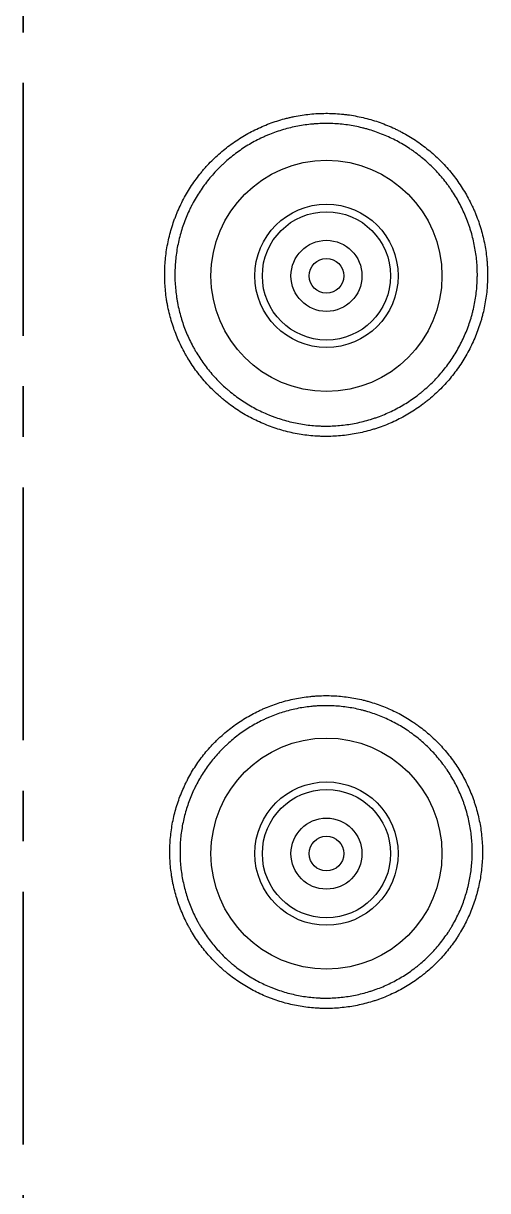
# Model space of a CAD drawing. Extents: x 60870 to 61464, y -29263 to -28843.
# Drawn here: x 61096.41 to 61112.5, y -29171.05 to -29130.65 of the extents above; entities that cross this region are included whole.
import ezdxf

# ---------------------------------------------------------------- set-up
doc = ezdxf.new("R2010")
doc.units = 0
doc.header["$LTSCALE"] = 7
doc.header["$MEASUREMENT"] = 0
doc.linetypes.add('CENTER', pattern=[2, 1.25, -0.25, 0.25, -0.25])
doc.layers.add('08_ALL_FEATURES', color=7, linetype='CONTINUOUS')
doc.layers.add('1', color=1, linetype='CENTER')

msp = doc.modelspace()

# ---------------------------------------------------------------- linework, layer by layer
at = {"layer": '08_ALL_FEATURES', "color": 7, "linetype": 'Continuous'}
for centre, radius in [((61106.913, -29139.388), 4), ((61106.913, -29139.388), 2.481), ((61106.913, -29139.388), 2.221), ((61106.913, -29139.388), 1.23), ((61106.913, -29139.388), 0.6), ((61106.913, -29159.387), 4), ((61106.913, -29159.387), 2.481), ((61106.913, -29159.387), 2.221), ((61106.913, -29159.387), 1.23), ((61106.913, -29159.387), 0.6)]:
    msp.add_circle(centre, radius, dxfattribs=at)
for points, knots in [([(61101.366, -29138.554), (61101.34, -29138.737), (61101.323, -29138.919), (61101.306, -29139.284), (61101.308, -29139.648), (61101.345, -29140.012), (61101.379, -29140.238), (61101.387, -29140.284), (61101.403, -29140.374), (61101.411, -29140.42), (61101.439, -29140.556), (61101.459, -29140.645), (61101.527, -29140.912), (61101.635, -29141.26), (61101.775, -29141.596), (61101.893, -29141.844), (61101.935, -29141.926), (61102, -29142.047), (61102.022, -29142.087), (61102.068, -29142.167), (61102.091, -29142.207), (61102.211, -29142.404), (61102.313, -29142.556), (61102.531, -29142.848), (61102.763, -29143.129), (61103.023, -29143.387), (61103.194, -29143.54), (61103.228, -29143.571), (61103.298, -29143.631), (61103.334, -29143.66), (61103.441, -29143.748), (61103.513, -29143.804), (61103.734, -29143.967), (61104.038, -29144.168), (61104.361, -29144.339), (61104.609, -29144.455), (61104.693, -29144.492), (61104.863, -29144.562), (61104.95, -29144.595), (61105.21, -29144.687), (61105.385, -29144.74), (61105.739, -29144.827), (61105.918, -29144.862), (61106.279, -29144.914), (61106.461, -29144.932), (61106.691, -29144.942), (61106.737, -29144.944), (61106.829, -29144.946), (61106.967, -29144.947), (61107.105, -29144.943), (61107.379, -29144.928), (61107.741, -29144.891), (61108.099, -29144.819), (61108.365, -29144.752), (61108.454, -29144.727), (61108.586, -29144.686), (61108.63, -29144.672), (61108.717, -29144.643), (61108.761, -29144.628), (61108.977, -29144.55), (61109.314, -29144.409), (61109.634, -29144.236), (61109.947, -29144.047), (61110.099, -29143.945), (61110.284, -29143.807), (61110.32, -29143.779), (61110.393, -29143.722), (61110.5, -29143.635), (61110.604, -29143.545), (61110.806, -29143.361), (61111.063, -29143.102), (61111.294, -29142.819), (61111.457, -29142.598), (61111.51, -29142.523), (61111.612, -29142.369), (61111.661, -29142.291), (61111.801, -29142.054), (61111.972, -29141.732), (61112.111, -29141.395), (61112.202, -29141.136), (61112.231, -29141.049), (61112.27, -29140.918), (61112.283, -29140.873), (61112.307, -29140.785), (61112.319, -29140.74), (61112.374, -29140.516), (61112.409, -29140.336), (61112.462, -29139.975), (61112.479, -29139.794), (61112.496, -29139.43), (61112.495, -29139.247), (61112.483, -29139.018), (61112.48, -29138.972), (61112.473, -29138.88), (61112.469, -29138.834), (61112.455, -29138.696), (61112.444, -29138.605), (61112.402, -29138.333), (61112.33, -29137.976), (61112.223, -29137.627), (61112.13, -29137.369), (61112.097, -29137.284), (61112.044, -29137.157), (61112.025, -29137.114), (61111.988, -29137.03), (61111.968, -29136.988), (61111.869, -29136.781), (61111.782, -29136.619), (61111.594, -29136.307), (61111.492, -29136.156), (61111.274, -29135.864), (61111.158, -29135.723), (61110.972, -29135.519), (61110.908, -29135.452), (61110.778, -29135.322), (61110.711, -29135.259), (61110.507, -29135.076), (61110.224, -29134.845), (61109.921, -29134.643), (61109.685, -29134.503), (61109.605, -29134.458), (61109.483, -29134.393), (61109.442, -29134.372), (61109.359, -29134.331), (61109.318, -29134.311), (61109.11, -29134.213), (61108.941, -29134.144), (61108.597, -29134.022), (61108.423, -29133.969), (61108.069, -29133.882), (61107.889, -29133.846), (61107.661, -29133.813), (61107.615, -29133.807), (61107.524, -29133.796), (61107.386, -29133.781), (61107.249, -29133.772), (61106.976, -29133.759), (61106.611, -29133.76), (61106.248, -29133.797), (61105.976, -29133.838), (61105.886, -29133.854), (61105.75, -29133.881), (61105.705, -29133.891), (61105.615, -29133.911), (61105.57, -29133.922), (61105.348, -29133.978), (61104.999, -29134.085), (61104.663, -29134.226), (61104.333, -29134.383), (61104.171, -29134.469), (61103.855, -29134.66), (61103.703, -29134.763), (61103.41, -29134.981), (61103.129, -29135.213), (61102.872, -29135.472), (61102.718, -29135.642), (61102.687, -29135.677), (61102.627, -29135.746), (61102.598, -29135.782), (61102.51, -29135.889), (61102.454, -29135.962), (61102.291, -29136.183), (61102.089, -29136.487), (61101.918, -29136.809), (61101.801, -29137.057), (61101.765, -29137.141), (61101.712, -29137.268), (61101.695, -29137.311), (61101.662, -29137.397), (61101.646, -29137.44), (61101.569, -29137.658), (61101.463, -29138.01), (61101.393, -29138.371), (61101.366, -29138.554)], [0, 0, 0, 0, 0.015625, 0.015625, 0.03125, 0.046875, 0.046875, 0.050781, 0.050781, 0.054688, 0.054688, 0.0625, 0.0625, 0.078125, 0.09375, 0.09375, 0.101563, 0.101563, 0.105469, 0.105469, 0.109375, 0.109375, 0.125, 0.125, 0.140625, 0.15625, 0.15625, 0.160156, 0.160156, 0.164063, 0.164063, 0.171875, 0.171875, 0.1875, 0.203125, 0.203125, 0.210938, 0.210938, 0.21875, 0.21875, 0.234375, 0.234375, 0.25, 0.25, 0.265625, 0.265625, 0.269531, 0.269531, 0.273438, 0.28125, 0.28125, 0.296875, 0.3125, 0.3125, 0.320313, 0.320313, 0.324219, 0.324219, 0.328125, 0.328125, 0.34375, 0.359375, 0.359375, 0.375, 0.375, 0.378906, 0.378906, 0.382813, 0.390625, 0.390625, 0.40625, 0.421875, 0.421875, 0.429688, 0.429688, 0.4375, 0.4375, 0.453125, 0.46875, 0.46875, 0.476563, 0.476563, 0.480469, 0.480469, 0.484375, 0.484375, 0.5, 0.5, 0.515625, 0.515625, 0.53125, 0.53125, 0.535156, 0.535156, 0.539063, 0.539063, 0.546875, 0.546875, 0.5625, 0.578125, 0.578125, 0.585938, 0.585938, 0.589844, 0.589844, 0.59375, 0.59375, 0.609375, 0.609375, 0.625, 0.625, 0.640625, 0.640625, 0.648438, 0.648438, 0.65625, 0.65625, 0.671875, 0.6875, 0.6875, 0.695313, 0.695313, 0.699219, 0.699219, 0.703125, 0.703125, 0.71875, 0.71875, 0.734375, 0.734375, 0.75, 0.75, 0.753906, 0.753906, 0.757813, 0.765625, 0.765625, 0.78125, 0.796875, 0.796875, 0.804688, 0.804688, 0.808594, 0.808594, 0.8125, 0.8125, 0.828125, 0.84375, 0.84375, 0.859375, 0.859375, 0.875, 0.875, 0.890625, 0.90625, 0.90625, 0.910156, 0.910156, 0.914063, 0.914063, 0.921875, 0.921875, 0.9375, 0.953125, 0.953125, 0.960938, 0.960938, 0.964844, 0.964844, 0.96875, 0.96875, 0.984375, 1, 1, 1, 1]), ([(61101.715, -29138.603), (61101.74, -29138.432), (61101.773, -29138.264), (61101.855, -29137.931), (61101.953, -29137.604), (61102.082, -29137.288), (61102.173, -29137.093), (61102.192, -29137.054), (61102.23, -29136.977), (61102.25, -29136.938), (61102.311, -29136.824), (61102.353, -29136.749), (61102.484, -29136.528), (61102.673, -29136.243), (61102.888, -29135.978), (61103.06, -29135.787), (61103.148, -29135.693), (61103.24, -29135.602), (61103.303, -29135.543), (61103.334, -29135.513), (61103.493, -29135.367), (61103.626, -29135.258), (61103.899, -29135.054), (61104.041, -29134.958), (61104.333, -29134.781), (61104.483, -29134.7), (61104.677, -29134.607), (61104.717, -29134.589), (61104.795, -29134.553), (61104.835, -29134.536), (61104.954, -29134.486), (61105.034, -29134.455), (61105.276, -29134.367), (61105.603, -29134.267), (61105.937, -29134.199), (61106.191, -29134.16), (61106.276, -29134.149), (61106.405, -29134.136), (61106.448, -29134.132), (61106.534, -29134.125), (61106.577, -29134.122), (61106.792, -29134.111), (61106.964, -29134.11), (61107.305, -29134.125), (61107.475, -29134.141), (61107.813, -29134.19), (61107.981, -29134.222), (61108.191, -29134.274), (61108.232, -29134.284), (61108.316, -29134.307), (61108.44, -29134.343), (61108.563, -29134.382), (61108.805, -29134.468), (61109.121, -29134.597), (61109.423, -29134.757), (61109.644, -29134.888), (61109.717, -29134.934), (61109.825, -29135.005), (61109.861, -29135.029), (61109.932, -29135.079), (61109.967, -29135.104), (61110.14, -29135.231), (61110.405, -29135.447), (61110.648, -29135.687), (61110.879, -29135.939), (61110.988, -29136.072), (61111.118, -29136.245), (61111.143, -29136.279), (61111.193, -29136.35), (61111.267, -29136.456), (61111.336, -29136.564), (61111.469, -29136.784), (61111.631, -29137.084), (61111.764, -29137.399), (61111.837, -29137.601), (61111.851, -29137.641), (61111.879, -29137.723), (61111.892, -29137.764), (61111.93, -29137.888), (61111.954, -29137.971), (61112.017, -29138.221), (61112.086, -29138.556), (61112.121, -29138.895), (61112.135, -29139.151), (61112.137, -29139.237), (61112.138, -29139.366), (61112.138, -29139.409), (61112.136, -29139.495), (61112.135, -29139.539), (61112.125, -29139.754), (61112.093, -29140.097), (61112.027, -29140.434), (61111.976, -29140.643), (61111.965, -29140.685), (61111.942, -29140.768), (61111.931, -29140.81), (61111.893, -29140.934), (61111.867, -29141.016), (61111.781, -29141.259), (61111.651, -29141.576), (61111.49, -29141.879), (61111.359, -29142.101), (61111.313, -29142.174), (61111.217, -29142.318), (61111.168, -29142.388), (61111.015, -29142.596), (61110.799, -29142.861), (61110.558, -29143.103), (61110.369, -29143.276), (61110.272, -29143.36), (61110.171, -29143.441), (61110.103, -29143.495), (61110.069, -29143.521), (61109.896, -29143.65), (61109.754, -29143.746), (61109.461, -29143.923), (61109.161, -29144.085), (61108.845, -29144.217), (61108.643, -29144.29), (61108.602, -29144.304), (61108.52, -29144.332), (61108.479, -29144.345), (61108.355, -29144.383), (61108.272, -29144.406), (61108.023, -29144.469), (61107.688, -29144.537), (61107.348, -29144.572), (61107.092, -29144.586), (61107.006, -29144.588), (61106.877, -29144.589), (61106.834, -29144.588), (61106.747, -29144.586), (61106.704, -29144.585), (61106.489, -29144.575), (61106.318, -29144.559), (61105.98, -29144.51), (61105.813, -29144.477), (61105.481, -29144.395), (61105.317, -29144.346), (61105.114, -29144.275), (61105.073, -29144.26), (61104.992, -29144.229), (61104.872, -29144.181), (61104.754, -29144.129), (61104.522, -29144.02), (61104.22, -29143.861), (61103.935, -29143.672), (61103.728, -29143.52), (61103.66, -29143.467), (61103.559, -29143.385), (61103.526, -29143.357), (61103.461, -29143.301), (61103.428, -29143.273), (61103.268, -29143.129), (61103.025, -29142.888), (61102.808, -29142.625), (61102.603, -29142.351), (61102.507, -29142.209), (61102.396, -29142.024), (61102.374, -29141.987), (61102.331, -29141.912), (61102.268, -29141.799), (61102.21, -29141.684), (61102.099, -29141.453), (61101.968, -29141.138), (61101.867, -29140.811), (61101.803, -29140.562), (61101.784, -29140.478), (61101.758, -29140.351), (61101.75, -29140.308), (61101.735, -29140.223), (61101.728, -29140.181), (61101.696, -29139.968), (61101.661, -29139.628), (61101.659, -29139.287), (61101.675, -29138.946), (61101.691, -29138.775), (61101.715, -29138.603)], [0, 0, 0, 0, 0.015625, 0.015625, 0.03125, 0.046875, 0.046875, 0.050781, 0.050781, 0.054687, 0.054687, 0.0625, 0.0625, 0.078125, 0.09375, 0.09375, 0.101563, 0.105469, 0.105469, 0.109375, 0.109375, 0.125, 0.125, 0.140625, 0.140625, 0.15625, 0.15625, 0.160156, 0.160156, 0.164063, 0.164063, 0.171875, 0.171875, 0.1875, 0.203125, 0.203125, 0.210938, 0.210938, 0.214844, 0.214844, 0.21875, 0.21875, 0.234375, 0.234375, 0.25, 0.25, 0.265625, 0.265625, 0.269531, 0.269531, 0.273438, 0.28125, 0.28125, 0.296875, 0.3125, 0.3125, 0.320313, 0.320313, 0.324219, 0.324219, 0.328125, 0.328125, 0.34375, 0.359375, 0.359375, 0.375, 0.375, 0.378906, 0.378906, 0.382812, 0.390625, 0.390625, 0.40625, 0.421875, 0.421875, 0.425781, 0.425781, 0.429687, 0.429687, 0.4375, 0.4375, 0.453125, 0.46875, 0.46875, 0.476562, 0.476562, 0.480469, 0.480469, 0.484375, 0.484375, 0.5, 0.515625, 0.515625, 0.519531, 0.519531, 0.523437, 0.523437, 0.53125, 0.53125, 0.546875, 0.5625, 0.5625, 0.570312, 0.570312, 0.578125, 0.578125, 0.59375, 0.609375, 0.609375, 0.617187, 0.621094, 0.621094, 0.625, 0.625, 0.640625, 0.640625, 0.65625, 0.671875, 0.671875, 0.675781, 0.675781, 0.679687, 0.679687, 0.6875, 0.6875, 0.703125, 0.71875, 0.71875, 0.726562, 0.726562, 0.730469, 0.730469, 0.734375, 0.734375, 0.75, 0.75, 0.765625, 0.765625, 0.78125, 0.78125, 0.785156, 0.785156, 0.789062, 0.796875, 0.796875, 0.8125, 0.828125, 0.828125, 0.835937, 0.835937, 0.839844, 0.839844, 0.84375, 0.84375, 0.859375, 0.875, 0.875, 0.890625, 0.890625, 0.894531, 0.894531, 0.898437, 0.90625, 0.90625, 0.921875, 0.9375, 0.9375, 0.945312, 0.945312, 0.949219, 0.949219, 0.953125, 0.953125, 0.96875, 0.984375, 0.984375, 1, 1, 1, 1]), ([(61101.541, -29158.565), (61101.528, -29158.654), (61101.518, -29158.742), (61101.502, -29158.919), (61101.496, -29159.008), (61101.484, -29159.273), (61101.486, -29159.625), (61101.522, -29159.977), (61101.556, -29160.196), (61101.563, -29160.24), (61101.579, -29160.328), (61101.587, -29160.372), (61101.614, -29160.503), (61101.634, -29160.59), (61101.7, -29160.848), (61101.804, -29161.186), (61101.941, -29161.511), (61102.055, -29161.75), (61102.096, -29161.829), (61102.159, -29161.946), (61102.181, -29161.985), (61102.225, -29162.063), (61102.248, -29162.101), (61102.363, -29162.292), (61102.463, -29162.439), (61102.675, -29162.722), (61102.9, -29162.993), (61103.151, -29163.243), (61103.316, -29163.391), (61103.35, -29163.421), (61103.418, -29163.479), (61103.452, -29163.507), (61103.556, -29163.592), (61103.626, -29163.646), (61103.841, -29163.803), (61104.136, -29163.998), (61104.448, -29164.163), (61104.688, -29164.275), (61104.769, -29164.311), (61104.893, -29164.362), (61104.934, -29164.378), (61105.018, -29164.41), (61105.06, -29164.425), (61105.27, -29164.499), (61105.44, -29164.55), (61105.783, -29164.634), (61105.956, -29164.667), (61106.305, -29164.718), (61106.482, -29164.734), (61106.704, -29164.744), (61106.749, -29164.746), (61106.838, -29164.748), (61106.972, -29164.749), (61107.105, -29164.745), (61107.37, -29164.73), (61107.722, -29164.694), (61108.068, -29164.624), (61108.325, -29164.558), (61108.411, -29164.534), (61108.539, -29164.494), (61108.581, -29164.481), (61108.666, -29164.452), (61108.708, -29164.438), (61108.917, -29164.362), (61109.243, -29164.225), (61109.554, -29164.057), (61109.856, -29163.874), (61110.003, -29163.775), (61110.182, -29163.641), (61110.217, -29163.614), (61110.287, -29163.559), (61110.391, -29163.475), (61110.492, -29163.387), (61110.687, -29163.208), (61110.936, -29162.958), (61111.159, -29162.684), (61111.316, -29162.469), (61111.367, -29162.396), (61111.441, -29162.284), (61111.466, -29162.247), (61111.513, -29162.171), (61111.536, -29162.133), (61111.65, -29161.942), (61111.815, -29161.629), (61111.949, -29161.301), (61112.038, -29161.05), (61112.065, -29160.965), (61112.104, -29160.836), (61112.116, -29160.793), (61112.139, -29160.707), (61112.15, -29160.664), (61112.203, -29160.448), (61112.271, -29160.099), (61112.304, -29159.745), (61112.313, -29159.522), (61112.315, -29159.478), (61112.316, -29159.388), (61112.317, -29159.255), (61112.313, -29159.122), (61112.298, -29158.857), (61112.262, -29158.506), (61112.191, -29158.16), (61112.125, -29157.902), (61112.1, -29157.816), (61112.061, -29157.688), (61112.047, -29157.646), (61112.019, -29157.561), (61112.004, -29157.519), (61111.928, -29157.311), (61111.79, -29156.985), (61111.622, -29156.675), (61111.485, -29156.448), (61111.437, -29156.373), (61111.338, -29156.226), (61111.286, -29156.154), (61111.125, -29155.939), (61111.011, -29155.803), (61110.773, -29155.542), (61110.522, -29155.294), (61110.247, -29155.071), (61110.068, -29154.94), (61110.032, -29154.914), (61109.959, -29154.863), (61109.922, -29154.838), (61109.81, -29154.764), (61109.734, -29154.717), (61109.505, -29154.581), (61109.193, -29154.417), (61108.866, -29154.283), (61108.616, -29154.195), (61108.531, -29154.168), (61108.403, -29154.13), (61108.361, -29154.117), (61108.274, -29154.094), (61108.231, -29154.083), (61108.014, -29154.03), (61107.84, -29153.996), (61107.491, -29153.947), (61107.315, -29153.93), (61106.962, -29153.915), (61106.785, -29153.916), (61106.563, -29153.928), (61106.519, -29153.931), (61106.43, -29153.938), (61106.385, -29153.942), (61106.252, -29153.956), (61106.164, -29153.967), (61105.901, -29154.008), (61105.555, -29154.078), (61105.218, -29154.183), (61104.968, -29154.273), (61104.886, -29154.306), (61104.762, -29154.357), (61104.721, -29154.375), (61104.64, -29154.412), (61104.599, -29154.431), (61104.399, -29154.527), (61104.243, -29154.611), (61103.941, -29154.795), (61103.795, -29154.893), (61103.513, -29155.105), (61103.376, -29155.218), (61103.212, -29155.369), (61103.179, -29155.399), (61103.115, -29155.461), (61103.019, -29155.555), (61102.928, -29155.652), (61102.751, -29155.85), (61102.529, -29156.124), (61102.334, -29156.418), (61102.198, -29156.647), (61102.155, -29156.725), (61102.092, -29156.843), (61102.072, -29156.883), (61102.032, -29156.963), (61102.013, -29157.003), (61101.919, -29157.205), (61101.785, -29157.532), (61101.685, -29157.87), (61101.6, -29158.214), (61101.566, -29158.388), (61101.541, -29158.565)], [0, 0, 0, 0, 0.007812, 0.007812, 0.015625, 0.015625, 0.03125, 0.046875, 0.046875, 0.050781, 0.050781, 0.054687, 0.054687, 0.0625, 0.0625, 0.078125, 0.09375, 0.09375, 0.101562, 0.101562, 0.105469, 0.105469, 0.109375, 0.109375, 0.125, 0.125, 0.140625, 0.15625, 0.15625, 0.160156, 0.160156, 0.164062, 0.164062, 0.171875, 0.171875, 0.1875, 0.203125, 0.203125, 0.210937, 0.210937, 0.214844, 0.214844, 0.21875, 0.21875, 0.234375, 0.234375, 0.25, 0.25, 0.265625, 0.265625, 0.269531, 0.269531, 0.273437, 0.28125, 0.28125, 0.296875, 0.3125, 0.3125, 0.320312, 0.320312, 0.324219, 0.324219, 0.328125, 0.328125, 0.34375, 0.359375, 0.359375, 0.375, 0.375, 0.378906, 0.378906, 0.382812, 0.390625, 0.390625, 0.40625, 0.421875, 0.421875, 0.429687, 0.429687, 0.433594, 0.433594, 0.4375, 0.4375, 0.453125, 0.46875, 0.46875, 0.476562, 0.476562, 0.480469, 0.480469, 0.484375, 0.484375, 0.5, 0.515625, 0.515625, 0.519531, 0.519531, 0.523437, 0.53125, 0.53125, 0.546875, 0.5625, 0.5625, 0.570312, 0.570312, 0.574219, 0.574219, 0.578125, 0.578125, 0.59375, 0.609375, 0.609375, 0.617187, 0.617187, 0.625, 0.625, 0.640625, 0.640625, 0.65625, 0.671875, 0.671875, 0.675781, 0.675781, 0.679687, 0.679687, 0.6875, 0.6875, 0.703125, 0.71875, 0.71875, 0.726562, 0.726562, 0.730469, 0.730469, 0.734375, 0.734375, 0.75, 0.75, 0.765625, 0.765625, 0.78125, 0.78125, 0.785156, 0.785156, 0.789062, 0.789062, 0.796875, 0.796875, 0.8125, 0.828125, 0.828125, 0.835937, 0.835937, 0.839844, 0.839844, 0.84375, 0.84375, 0.859375, 0.859375, 0.875, 0.875, 0.890625, 0.890625, 0.894531, 0.894531, 0.898437, 0.90625, 0.90625, 0.921875, 0.9375, 0.9375, 0.945312, 0.945312, 0.949219, 0.949219, 0.953125, 0.953125, 0.96875, 0.984375, 0.984375, 1, 1, 1, 1]), ([(61101.89, -29158.614), (61101.914, -29158.448), (61101.945, -29158.285), (61102.024, -29157.964), (61102.117, -29157.648), (61102.242, -29157.342), (61102.33, -29157.153), (61102.348, -29157.116), (61102.385, -29157.041), (61102.404, -29157.004), (61102.462, -29156.893), (61102.503, -29156.821), (61102.629, -29156.607), (61102.811, -29156.331), (61103.019, -29156.075), (61103.184, -29155.89), (61103.27, -29155.799), (61103.358, -29155.712), (61103.419, -29155.654), (61103.449, -29155.625), (61103.603, -29155.484), (61103.73, -29155.378), (61103.994, -29155.18), (61104.267, -29154.995), (61104.558, -29154.838), (61104.745, -29154.747), (61104.783, -29154.73), (61104.859, -29154.695), (61104.898, -29154.679), (61105.013, -29154.63), (61105.09, -29154.6), (61105.323, -29154.515), (61105.639, -29154.417), (61105.962, -29154.351), (61106.207, -29154.313), (61106.29, -29154.302), (61106.414, -29154.289), (61106.456, -29154.285), (61106.539, -29154.279), (61106.58, -29154.276), (61106.788, -29154.264), (61106.954, -29154.264), (61107.283, -29154.278), (61107.447, -29154.293), (61107.774, -29154.339), (61107.937, -29154.37), (61108.139, -29154.42), (61108.18, -29154.43), (61108.26, -29154.452), (61108.381, -29154.486), (61108.499, -29154.524), (61108.733, -29154.607), (61109.038, -29154.731), (61109.331, -29154.885), (61109.545, -29155.011), (61109.615, -29155.055), (61109.72, -29155.124), (61109.754, -29155.147), (61109.823, -29155.195), (61109.857, -29155.219), (61110.024, -29155.342), (61110.281, -29155.55), (61110.516, -29155.782), (61110.739, -29156.025), (61110.845, -29156.153), (61110.971, -29156.32), (61110.995, -29156.353), (61111.044, -29156.421), (61111.115, -29156.523), (61111.182, -29156.628), (61111.311, -29156.84), (61111.468, -29157.13), (61111.597, -29157.434), (61111.668, -29157.629), (61111.682, -29157.668), (61111.708, -29157.747), (61111.721, -29157.787), (61111.758, -29157.906), (61111.781, -29157.986), (61111.843, -29158.227), (61111.909, -29158.551), (61111.944, -29158.879), (61111.958, -29159.126), (61111.96, -29159.209), (61111.961, -29159.334), (61111.961, -29159.375), (61111.959, -29159.459), (61111.958, -29159.501), (61111.949, -29159.709), (61111.919, -29160.04), (61111.856, -29160.366), (61111.807, -29160.568), (61111.796, -29160.608), (61111.775, -29160.689), (61111.763, -29160.729), (61111.727, -29160.849), (61111.702, -29160.928), (61111.619, -29161.163), (61111.494, -29161.47), (61111.34, -29161.763), (61111.234, -29161.941), (61111.212, -29161.977), (61111.168, -29162.048), (61111.145, -29162.083), (61111.076, -29162.187), (61111.029, -29162.256), (61110.881, -29162.456), (61110.673, -29162.712), (61110.441, -29162.947), (61110.258, -29163.114), (61110.165, -29163.196), (61110.068, -29163.275), (61110.002, -29163.326), (61109.969, -29163.352), (61109.802, -29163.477), (61109.665, -29163.57), (61109.382, -29163.741), (61109.092, -29163.898), (61108.787, -29164.026), (61108.592, -29164.097), (61108.553, -29164.111), (61108.474, -29164.137), (61108.434, -29164.15), (61108.314, -29164.187), (61108.234, -29164.21), (61107.994, -29164.271), (61107.67, -29164.337), (61107.342, -29164.371), (61107.094, -29164.385), (61107.011, -29164.388), (61106.886, -29164.388), (61106.845, -29164.388), (61106.761, -29164.386), (61106.719, -29164.385), (61106.511, -29164.376), (61106.347, -29164.36), (61106.02, -29164.314), (61105.858, -29164.282), (61105.538, -29164.204), (61105.379, -29164.157), (61105.182, -29164.088), (61105.143, -29164.073), (61105.065, -29164.044), (61104.949, -29163.998), (61104.835, -29163.948), (61104.61, -29163.843), (61104.318, -29163.689), (61104.043, -29163.507), (61103.842, -29163.36), (61103.776, -29163.31), (61103.679, -29163.231), (61103.647, -29163.204), (61103.584, -29163.15), (61103.552, -29163.122), (61103.397, -29162.984), (61103.162, -29162.751), (61102.952, -29162.497), (61102.754, -29162.233), (61102.661, -29162.096), (61102.552, -29161.917), (61102.531, -29161.881), (61102.49, -29161.809), (61102.429, -29161.7), (61102.373, -29161.589), (61102.265, -29161.366), (61102.138, -29161.062), (61102.04, -29160.746), (61101.978, -29160.505), (61101.959, -29160.424), (61101.926, -29160.261), (61101.911, -29160.179), (61101.873, -29159.932), (61101.839, -29159.604), (61101.837, -29159.274), (61101.851, -29158.944), (61101.866, -29158.779), (61101.89, -29158.614)], [0, 0, 0, 0, 0.015625, 0.015625, 0.03125, 0.046875, 0.046875, 0.050781, 0.050781, 0.054687, 0.054687, 0.0625, 0.0625, 0.078125, 0.09375, 0.09375, 0.101562, 0.105469, 0.105469, 0.109375, 0.109375, 0.125, 0.125, 0.140625, 0.15625, 0.15625, 0.160156, 0.160156, 0.164062, 0.164062, 0.171875, 0.171875, 0.1875, 0.203125, 0.203125, 0.210937, 0.210937, 0.214844, 0.214844, 0.21875, 0.21875, 0.234375, 0.234375, 0.25, 0.25, 0.265625, 0.265625, 0.269531, 0.269531, 0.273437, 0.28125, 0.28125, 0.296875, 0.3125, 0.3125, 0.320312, 0.320312, 0.324219, 0.324219, 0.328125, 0.328125, 0.34375, 0.359375, 0.359375, 0.375, 0.375, 0.378906, 0.378906, 0.382812, 0.390625, 0.390625, 0.40625, 0.421875, 0.421875, 0.425781, 0.425781, 0.429687, 0.429687, 0.4375, 0.4375, 0.453125, 0.46875, 0.46875, 0.476562, 0.476562, 0.480469, 0.480469, 0.484375, 0.484375, 0.5, 0.515625, 0.515625, 0.519531, 0.519531, 0.523437, 0.523437, 0.53125, 0.53125, 0.546875, 0.5625, 0.5625, 0.566406, 0.566406, 0.570312, 0.570312, 0.578125, 0.578125, 0.59375, 0.609375, 0.609375, 0.617187, 0.621094, 0.621094, 0.625, 0.625, 0.640625, 0.640625, 0.65625, 0.671875, 0.671875, 0.675781, 0.675781, 0.679687, 0.679687, 0.6875, 0.6875, 0.703125, 0.71875, 0.71875, 0.726562, 0.726562, 0.730469, 0.730469, 0.734375, 0.734375, 0.75, 0.75, 0.765625, 0.765625, 0.78125, 0.78125, 0.785156, 0.785156, 0.789062, 0.796875, 0.796875, 0.8125, 0.828125, 0.828125, 0.835937, 0.835937, 0.839844, 0.839844, 0.84375, 0.84375, 0.859375, 0.875, 0.875, 0.890625, 0.890625, 0.894531, 0.894531, 0.898437, 0.90625, 0.90625, 0.921875, 0.9375, 0.9375, 0.945312, 0.945312, 0.953125, 0.953125, 0.96875, 0.984375, 0.984375, 1, 1, 1, 1])]:
    msp.add_open_spline(points, degree=3, knots=knots, dxfattribs=at)
at = {"layer": '1', "color": 1, "linetype": 'CENTER', "lineweight": 35}
msp.add_line((61096.413, -29211.459), (61096.413, -29007.318), dxfattribs=at)

doc.saveas('drawing.dxf')
